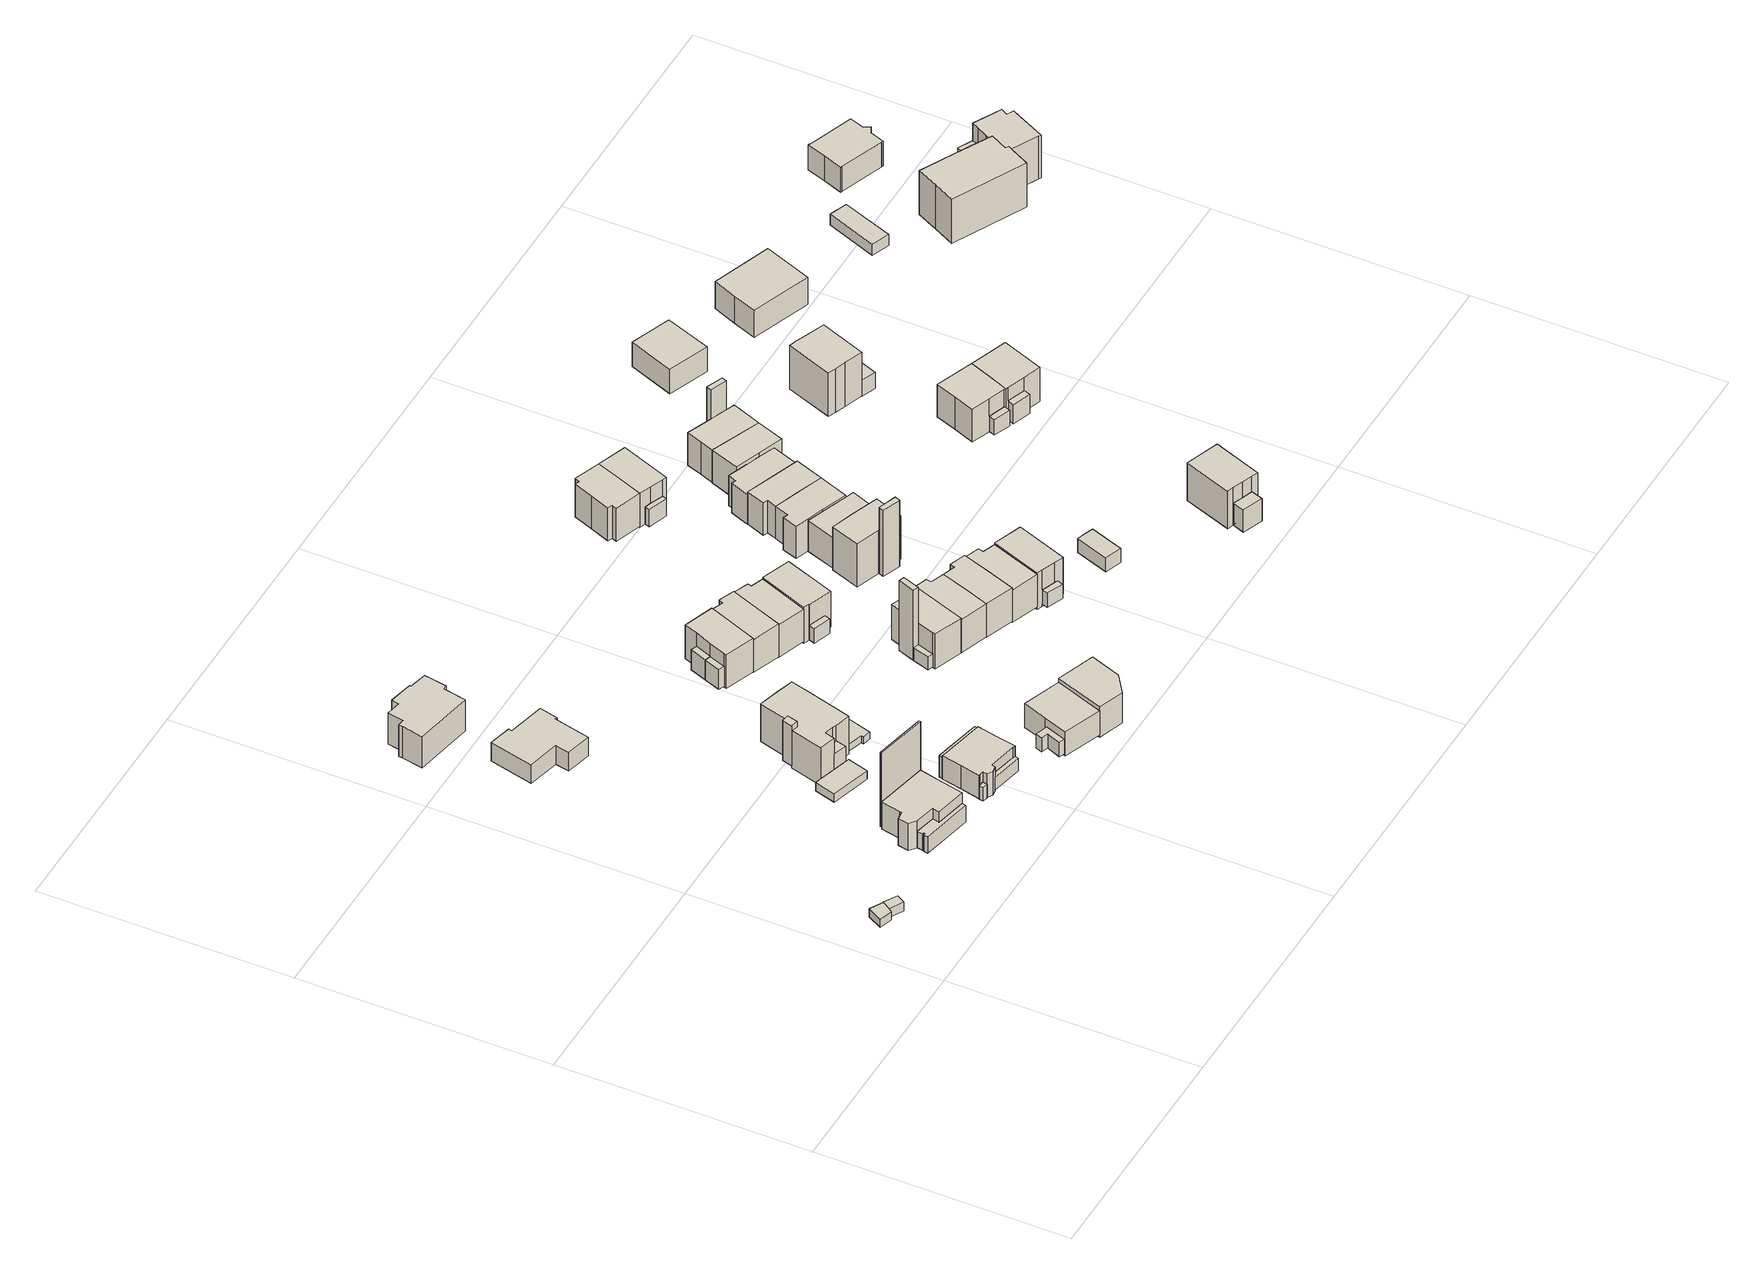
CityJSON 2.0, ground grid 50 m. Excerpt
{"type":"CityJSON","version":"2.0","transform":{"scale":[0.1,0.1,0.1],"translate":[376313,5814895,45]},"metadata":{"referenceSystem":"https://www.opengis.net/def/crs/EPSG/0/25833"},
"CityObjects":{
"building1":{"type":"Building","attributes":{"Gemeindeschluessel":"11000005","BezugspunktDach":"2200","function":"31001_1000","measuredHeight":1.9,"storeysAboveGround":1},"address":[{"country":"Germany","locality":"Berlin","thoroughfareNumber":"35 (1)","thoroughfareName":"Karlsbergallee"}],"geometry":[{"type":"Solid","lod":"1","boundaries":[[[[0,1,2,3,4]],[[5,6,7,8,9]],[[5,9,4,3]],[[6,5,3,2]],[[7,6,2,1]],[[8,7,1,0]],[[9,8,0,4]]]]}]},
"building2":{"type":"Building","attributes":{"Gemeindeschluessel":"11000005","BezugspunktDach":"2200","function":"31001_1000","measuredHeight":2.03,"storeysAboveGround":1},"address":[{"country":"Germany","locality":"Berlin","thoroughfareNumber":"35 (2)","thoroughfareName":"Karlsbergallee"}],"geometry":[{"type":"Solid","lod":"1","boundaries":[[[[10,11,12,2,1]],[[13,14,15,16,17]],[[13,17,1,2]],[[14,13,2,12]],[[15,14,12,11]],[[16,15,11,10]],[[17,16,10,1]]]]}]},
"building3":{"type":"Building","attributes":{"Gemeindeschluessel":"11000005","BezugspunktDach":"2200","function":"51009_1610","measuredHeight":3.86,"storeysAboveGround":0},"address":[{"country":"Germany","locality":"Berlin"}],"geometry":[{"type":"Solid","lod":"1","boundaries":[[[[18,19,20,21,22,23,24,25,26,27]],[[28,29,30,31,32,33,34,35,36,37]],[[28,37,27,26]],[[29,28,26,25]],[[30,29,25,24]],[[31,30,24,23]],[[32,31,23,22]],[[33,32,22,21]],[[34,33,21,20]],[[35,34,20,19]],[[36,35,19,18]],[[37,36,18,27]]]]}]},
"building4":{"type":"Building","attributes":{"Gemeindeschluessel":"11000005","BezugspunktDach":"2200","function":"31001_1010","measuredHeight":8.29,"storeysAboveGround":1},"address":[{"country":"Germany","locality":"Berlin","thoroughfareNumber":"35","thoroughfareName":"Karlsbergallee"}],"geometry":[{"type":"Solid","lod":"1","boundaries":[[[[38,39,40,41,42,43,44,45,46,47,48]],[[49,50,51,52,53,54,35,34,33,32,55]],[[49,55,48,47]],[[50,49,47,46]],[[51,50,46,45]],[[52,51,45,44]],[[53,52,44,43]],[[54,53,43,42]],[[35,54,42,41]],[[34,35,41,40]],[[33,34,40,39]],[[32,33,39,38]],[[55,32,38,48]]]]}]},
"building5":{"type":"Building","attributes":{"Gemeindeschluessel":"11000005","BezugspunktDach":"2200","function":"51009_1610","measuredHeight":16.95,"storeysAboveGround":0},"address":[{"country":"Germany","locality":"Berlin"}],"geometry":[{"type":"Solid","lod":"1","boundaries":[[[[56,57,58,59]],[[60,61,62,63]],[[60,63,59,58]],[[61,60,58,57]],[[62,61,57,56]],[[63,62,56,59]]]]}]},
"building6":{"type":"Building","attributes":{"Gemeindeschluessel":"11000005","BezugspunktDach":"2200","function":"31001_1010","measuredHeight":4.32,"storeysAboveGround":1},"address":[{"country":"Germany","locality":"Berlin","thoroughfareNumber":"30","thoroughfareName":"Karlsbergallee"}],"geometry":[{"type":"Solid","lod":"1","boundaries":[[[[64,65,66,67,68,69,70,71,72,73]],[[74,75,76,77,78,79,80,81,82,83]],[[74,83,73,72]],[[75,74,72,71]],[[76,75,71,70]],[[77,76,70,69]],[[78,77,69,68]],[[79,78,68,67]],[[80,79,67,66]],[[81,80,66,65]],[[82,81,65,64]],[[83,82,64,73]]]]}]},
"building7":{"type":"Building","attributes":{"Gemeindeschluessel":"11000005","BezugspunktDach":"2200","function":"31001_1010","measuredHeight":10.18,"storeysAboveGround":1},"address":[{"country":"Germany","locality":"Berlin","thoroughfareNumber":"26","thoroughfareName":"Hochwaldsteig"}],"geometry":[{"type":"Solid","lod":"1","boundaries":[[[[84,85,86,87,88,89,90,91,92,93,94,95,96,97]],[[98,99,100,101,102,103,104,105,106,107,108,109,110,111]],[[98,111,97,96]],[[99,98,96,95]],[[100,99,95,94]],[[101,100,94,93]],[[102,101,93,92]],[[103,102,92,91]],[[104,103,91,90]],[[105,104,90,89]],[[106,105,89,88]],[[107,106,88,87]],[[108,107,87,86]],[[109,108,86,85]],[[110,109,85,84]],[[111,110,84,97]]]]}]},
"building8":{"type":"Building","attributes":{"Gemeindeschluessel":"11000005","BezugspunktDach":"2200","function":"31001_2463","measuredHeight":1.96,"storeysAboveGround":1},"address":[{"country":"Germany","locality":"Berlin","thoroughfareNumber":"31 (1)","thoroughfareName":"Karlsbergallee"}],"geometry":[{"type":"Solid","lod":"1","boundaries":[[[[112,113,114,115,116,117,118]],[[119,120,121,122,123,124,125]],[[119,125,118,117]],[[120,119,117,116]],[[121,120,116,115]],[[122,121,115,114]],[[123,122,114,113]],[[124,123,113,112]],[[125,124,112,118]]]]}]},
"building9":{"type":"Building","attributes":{"Gemeindeschluessel":"11000005","BezugspunktDach":"2200","function":"51009_1610","measuredHeight":3.09,"storeysAboveGround":0},"address":[{"country":"Germany","locality":"Berlin"}],"geometry":[{"type":"Solid","lod":"1","boundaries":[[[[126,127,128,129,130]],[[131,132,133,134,135]],[[131,135,130,129]],[[132,131,129,128]],[[133,132,128,127]],[[134,133,127,126]],[[135,134,126,130]]]]}]},
"building10":{"type":"Building","attributes":{"Gemeindeschluessel":"11000005","BezugspunktDach":"2200","function":"51009_1610","measuredHeight":4.88,"storeysAboveGround":0},"address":[{"country":"Germany","locality":"Berlin"}],"geometry":[{"type":"Solid","lod":"1","boundaries":[[[[136,137,138,139]],[[140,141,142,143]],[[140,143,139,138]],[[141,140,138,137]],[[142,141,137,136]],[[143,142,136,139]]]]}]},
"building11":{"type":"Building","attributes":{"Gemeindeschluessel":"11000005","BezugspunktDach":"2200","function":"51009_1610","measuredHeight":9.22,"storeysAboveGround":0},"address":[{"country":"Germany","locality":"Berlin"}],"geometry":[{"type":"Solid","lod":"1","boundaries":[[[[144,145,146,147]],[[148,149,150,151]],[[148,151,147,146]],[[149,148,146,145]],[[150,149,145,144]],[[151,150,144,147]]]]}]},
"building12":{"type":"Building","attributes":{"Gemeindeschluessel":"11000005","BezugspunktDach":"2200","function":"51009_1610","measuredHeight":2.94,"storeysAboveGround":0},"address":[{"country":"Germany","locality":"Berlin"}],"geometry":[{"type":"Solid","lod":"1","boundaries":[[[[152,153,154,155,156,157]],[[158,159,160,161,162,163]],[[158,163,157,156]],[[159,158,156,155]],[[160,159,155,154]],[[161,160,154,153]],[[162,161,153,152]],[[163,162,152,157]]]]}]},
"building13":{"type":"Building","attributes":{"Gemeindeschluessel":"11000005","BezugspunktDach":"2200","function":"31001_1010","measuredHeight":9.13,"storeysAboveGround":1},"address":[{"country":"Germany","locality":"Berlin","thoroughfareNumber":"35A","thoroughfareName":"Karlsbergallee"}],"geometry":[{"type":"Solid","lod":"1","boundaries":[[[[164,165,166,167,168,169,170,171,172,173,174,175,176,177,178,179]],[[180,181,182,183,184,185,186,187,188,189,190,191,192,193,194,195]],[[180,195,179,178]],[[181,180,178,177]],[[182,181,177,176]],[[183,182,176,175]],[[184,183,175,174]],[[185,184,174,173]],[[186,185,173,172]],[[187,186,172,171]],[[188,187,171,170]],[[189,188,170,169]],[[190,189,169,168]],[[191,190,168,167]],[[192,191,167,166]],[[193,192,166,165]],[[194,193,165,164]],[[195,194,164,179]]]]}]},
"building14":{"type":"Building","attributes":{"Gemeindeschluessel":"11000005","function":"31001_1010"},"address":[{"country":"Germany","locality":"Berlin","thoroughfareNumber":"31","thoroughfareName":"Karlsbergallee"}],"children":["building14-1","building14-2"]},
"building14-1":{"type":"BuildingPart","attributes":{"BezugspunktDach":"2200","measuredHeight":10.11,"storeysAboveGround":1},"parents":["building14"],"geometry":[{"type":"Solid","lod":"1","boundaries":[[[[196,197,198,199,200,201,202,203,204,205,206,207,208,209]],[[210,211,212,213,214,215,216,217,218,219,220,221,222,223]],[[210,223,209,208]],[[211,210,208,207]],[[212,211,207,206]],[[213,212,206,205]],[[214,213,205,204]],[[215,214,204,203]],[[216,215,203,202]],[[217,224,225,216,202,201]],[[218,217,201,200]],[[219,218,200,199]],[[220,219,199,198]],[[221,220,198,197]],[[222,221,197,196]],[[223,222,196,209]],[[216,225,224,217]]]]}]},
"building14-2":{"type":"BuildingPart","attributes":{"BezugspunktDach":"2200","measuredHeight":1.7,"storeysAboveGround":1},"parents":["building14"],"geometry":[{"type":"Solid","lod":"1","boundaries":[[[[226,227,228,229,225,224]],[[216,230,231,232,233,217]],[[230,216,225,229]],[[231,230,229,228]],[[232,231,228,227]],[[233,232,227,226]],[[217,233,226,224]],[[216,217,224,225]]]]}]},
"building15":{"type":"Building","attributes":{"Gemeindeschluessel":"11000005","BezugspunktDach":"2200","function":"51009_1610","measuredHeight":4.92,"storeysAboveGround":0},"address":[{"country":"Germany","locality":"Berlin"}],"geometry":[{"type":"Solid","lod":"1","boundaries":[[[[234,235,236,237,238,239]],[[240,241,242,243,244,245]],[[240,245,239,238]],[[241,240,238,237]],[[242,241,237,236]],[[243,242,236,235]],[[244,243,235,234]],[[245,244,234,239]]]]}]},
"building16":{"type":"Building","attributes":{"Gemeindeschluessel":"11000005","BezugspunktDach":"2200","function":"51009_1610","measuredHeight":3.28,"storeysAboveGround":0},"address":[{"country":"Germany","locality":"Berlin"}],"geometry":[{"type":"Solid","lod":"1","boundaries":[[[[246,247,248,249,250,251]],[[252,253,254,255,256,257]],[[252,257,251,250]],[[253,252,250,249]],[[254,253,249,248]],[[255,254,248,247]],[[256,255,247,246]],[[257,256,246,251]]]]}]},
"building17":{"type":"Building","attributes":{"Gemeindeschluessel":"11000005","BezugspunktDach":"2200","function":"51009_1610","measuredHeight":4.54,"storeysAboveGround":0},"address":[{"country":"Germany","locality":"Berlin"}],"geometry":[{"type":"Solid","lod":"1","boundaries":[[[[258,259,260,261]],[[262,263,264,265]],[[262,265,261,260]],[[263,262,260,259]],[[264,263,259,258]],[[265,264,258,261]]]]}]},
"building18":{"type":"Building","attributes":{"Gemeindeschluessel":"11000005","BezugspunktDach":"2200","function":"31001_1010","measuredHeight":7.09,"storeysAboveGround":1},"address":[{"country":"Germany","locality":"Berlin","thoroughfareNumber":"33E","thoroughfareName":"Karlsbergallee"}],"geometry":[{"type":"Solid","lod":"1","boundaries":[[[[266,267,268,269,270,271]],[[272,273,274,275,276,277]],[[272,277,271,270]],[[273,272,270,269]],[[274,273,269,268]],[[275,274,268,267]],[[276,275,267,266]],[[277,276,266,271]]]]}]},
"building19":{"type":"Building","attributes":{"Gemeindeschluessel":"11000005","function":"31001_1010"},"address":[{"country":"Germany","locality":"Berlin","thoroughfareNumber":"29","thoroughfareName":"Karlsbergallee"}],"children":["building19-1","building19-2"]},
"building19-1":{"type":"BuildingPart","attributes":{"BezugspunktDach":"2200","measuredHeight":9.68,"storeysAboveGround":2},"parents":["building19"],"geometry":[{"type":"MultiSurface","lod":"1","boundaries":[[[278,279,280,281,282,283,284,285]],[[286,287,288,289,290,291,292,293]],[[286,293,285,284]],[[287,286,294,264,258,295,296,284,283]],[[288,287,283,282]],[[289,288,282,281]],[[290,289,281,280]],[[291,290,280,279]],[[292,291,279,278]],[[293,292,278,285]],[[296,295,258,264,294]]]}]},
"building19-2":{"type":"BuildingPart","attributes":{"BezugspunktDach":"2200","measuredHeight":4.54,"storeysAboveGround":2},"parents":["building19"],"geometry":[{"type":"Solid","lod":"1","boundaries":[[[[295,258,261,297]],[[265,264,294,298]],[[265,298,297,261]],[[264,265,261,258]],[[298,294,295,297]],[[264,258,295,294]]]]}]},
"building20":{"type":"Building","attributes":{"Gemeindeschluessel":"11000005","BezugspunktDach":"2200","function":"31001_1010","measuredHeight":6.88,"storeysAboveGround":1},"address":[{"country":"Germany","locality":"Berlin","thoroughfareNumber":"33D","thoroughfareName":"Karlsbergallee"}],"geometry":[{"type":"Solid","lod":"1","boundaries":[[[[299,300,301,302,303]],[[304,305,306,307,308]],[[304,308,303,302]],[[305,304,302,301]],[[306,305,301,300]],[[307,306,300,299]],[[308,307,299,303]]]]}]},
"building21":{"type":"Building","attributes":{"Gemeindeschluessel":"11000005","BezugspunktDach":"2200","function":"31001_1010","measuredHeight":9.77,"storeysAboveGround":2},"address":[{"country":"Germany","locality":"Berlin","thoroughfareNumber":"29A","thoroughfareName":"Karlsbergallee"}],"geometry":[{"type":"Solid","lod":"1","boundaries":[[[[309,310,311,312,313,314,315,316]],[[317,318,319,320,321,322,323,324]],[[317,324,316,315]],[[318,317,315,314]],[[319,318,314,313]],[[320,319,313,312]],[[321,320,312,311]],[[322,321,311,310]],[[323,322,310,309]],[[324,323,309,316]]]]}]},
"building22":{"type":"Building","attributes":{"Gemeindeschluessel":"11000005","BezugspunktDach":"2200","function":"31001_1010","measuredHeight":9.63,"storeysAboveGround":2},"address":[{"country":"Germany","locality":"Berlin","thoroughfareNumber":"29B","thoroughfareName":"Karlsbergallee"}],"geometry":[{"type":"Solid","lod":"1","boundaries":[[[[325,326,327,328,329,330,331,332]],[[333,334,335,336,337,338,339,340]],[[333,340,332,331]],[[334,333,331,330]],[[335,334,330,329]],[[336,335,329,328]],[[337,336,328,327]],[[338,337,327,326]],[[339,338,326,325]],[[340,339,325,332]]]]}]},
"building23":{"type":"Building","attributes":{"Gemeindeschluessel":"11000005","BezugspunktDach":"2200","function":"51009_1610","measuredHeight":16.03,"storeysAboveGround":0},"address":[{"country":"Germany","locality":"Berlin"}],"geometry":[{"type":"Solid","lod":"1","boundaries":[[[[341,342,343,344]],[[345,346,347,348]],[[345,348,344,343]],[[346,345,343,342]],[[347,346,342,341]],[[348,347,341,344]]]]}]},
"building24":{"type":"Building","attributes":{"Gemeindeschluessel":"11000005","function":"31001_1010"},"address":[{"country":"Germany","locality":"Berlin","thoroughfareNumber":"27","thoroughfareName":"Karlsbergallee"}],"children":["building24-1","building24-2"]},
"building24-1":{"type":"BuildingPart","attributes":{"BezugspunktDach":"2200","measuredHeight":10,"storeysAboveGround":2},"parents":["building24"],"geometry":[{"type":"MultiSurface","lod":"1","boundaries":[[[349,350,351,352,353,354,355,356]],[[357,358,359,360,361,362,363,364]],[[357,364,356,355]],[[365,366,367,355,354]],[[358,357,368,369,347]],[[359,358,354,353]],[[360,359,353,352]],[[361,360,352,351]],[[362,361,351,350]],[[363,362,350,349]],[[364,363,349,356]],[[347,369,368,367,366,365]]]}]},
"building24-2":{"type":"BuildingPart","attributes":{"BezugspunktDach":"2200","measuredHeight":3.02,"storeysAboveGround":2},"parents":["building24"],"geometry":[{"type":"Solid","lod":"1","boundaries":[[[[367,366,370,371]],[[348,347,369,372]],[[348,372,371,370]],[[347,348,370,366]],[[372,369,367,371]],[[369,347,366,367]]]]}]},
"building25":{"type":"Building","attributes":{"Gemeindeschluessel":"11000005","function":"31001_1010"},"address":[{"country":"Germany","locality":"Berlin","thoroughfareNumber":"29C","thoroughfareName":"Karlsbergallee"}],"children":["building25-1","building25-2"]},
"building25-1":{"type":"BuildingPart","attributes":{"BezugspunktDach":"2200","measuredHeight":10.02,"storeysAboveGround":2},"parents":["building25"],"geometry":[{"type":"MultiSurface","lod":"1","boundaries":[[[373,374,375,376,377,378]],[[379,380,381,382,383,384]],[[379,384,378,377]],[[380,379,377,376]],[[381,380,376,375]],[[385,386,387,388,382,381,375,374]],[[383,382,374,373]],[[384,383,373,378]],[[388,387,386,385]]]}]},
"building25-2":{"type":"BuildingPart","attributes":{"BezugspunktDach":"2200","measuredHeight":3.32,"storeysAboveGround":2},"parents":["building25"],"geometry":[{"type":"MultiSurface","lod":"1","boundaries":[[[389,386,390,391]],[[392,387,393,394]],[[392,394,391,390]],[[392,390,385,388]],[[393,387,386,389]],[[394,393,389,391]],[[387,388,385,386]]]}]},
"building26":{"type":"Building","attributes":{"Gemeindeschluessel":"11000005","BezugspunktDach":"2200","function":"31001_1010","measuredHeight":9.99,"storeysAboveGround":2},"address":[{"country":"Germany","locality":"Berlin","thoroughfareNumber":"27A","thoroughfareName":"Karlsbergallee"}],"geometry":[{"type":"Solid","lod":"1","boundaries":[[[[395,396,397,398,399,400,401,402,403]],[[404,362,405,406,407,408,409,410,363]],[[404,363,403,402]],[[362,404,402,401]],[[405,362,401,400]],[[406,405,400,399]],[[407,406,399,398]],[[408,407,398,397]],[[409,408,397,396]],[[410,409,396,395]],[[363,410,395,403]]]]}]},
"building27":{"type":"Building","attributes":{"Gemeindeschluessel":"11000005","BezugspunktDach":"2200","function":"31001_1010","measuredHeight":10.12,"storeysAboveGround":2},"address":[{"country":"Germany","locality":"Berlin","thoroughfareNumber":"27B","thoroughfareName":"Karlsbergallee"}],"geometry":[{"type":"Solid","lod":"1","boundaries":[[[[411,412,413,414,415,397,396,395]],[[416,417,418,419,420,421,422,423]],[[416,423,395,396]],[[417,416,396,397]],[[418,417,397,415]],[[419,418,415,414]],[[420,419,414,413]],[[421,420,413,412]],[[422,421,412,411]],[[423,422,411,395]]]]}]},
"building28":{"type":"Building","attributes":{"Gemeindeschluessel":"11000005","BezugspunktDach":"2200","function":"31001_1010","measuredHeight":9.56,"storeysAboveGround":2},"address":[{"country":"Germany","locality":"Berlin","thoroughfareNumber":"27C","thoroughfareName":"Karlsbergallee"}],"geometry":[{"type":"Solid","lod":"1","boundaries":[[[[424,425,426,427,428,429,430,431]],[[432,433,434,435,436,437,438,439]],[[432,439,431,430]],[[433,432,430,429]],[[434,433,429,428]],[[435,434,428,427]],[[436,435,427,426]],[[437,436,426,425]],[[438,437,425,424]],[[439,438,424,431]]]]}]},
"building29":{"type":"Building","attributes":{"Gemeindeschluessel":"11000005","function":"31001_1010"},"address":[{"country":"Germany","locality":"Berlin","thoroughfareNumber":"25H","thoroughfareName":"Karlsbergallee"}],"children":["building29-1","building29-2"]},
"building29-1":{"type":"BuildingPart","attributes":{"BezugspunktDach":"2200","measuredHeight":11.86,"storeysAboveGround":2},"parents":["building29"],"geometry":[{"type":"Solid","lod":"1","boundaries":[[[[440,441,442,443,444,445,446,447]],[[448,449,450,451,452,453,454,455]],[[448,455,447,446]],[[449,448,446,445]],[[450,449,445,444]],[[451,450,444,443]],[[452,451,443,442]],[[454,453,441,440]],[[455,454,440,447]],[[453,452,442,441]]]]}]},
"building29-2":{"type":"BuildingPart","attributes":{"BezugspunktDach":"2200","measuredHeight":15.21,"storeysAboveGround":2},"parents":["building29"],"geometry":[{"type":"MultiSurface","lod":"1","boundaries":[[[456,457,458,459]],[[460,461,462,463]],[[460,463,459,458]],[[442,441,458,457]],[[461,460,441,453,452,464]],[[462,461,457,456]],[[463,462,456,459]],[[464,452,453,441,442]]]}]},
"building30":{"type":"Building","attributes":{"Gemeindeschluessel":"11000005","function":"31001_1010"},"address":[{"country":"Germany","locality":"Berlin","thoroughfareNumber":"27D","thoroughfareName":"Karlsbergallee"}],"children":["building30-1","building30-2"]},
"building30-1":{"type":"BuildingPart","attributes":{"BezugspunktDach":"2200","measuredHeight":10.14,"storeysAboveGround":2},"parents":["building30"],"geometry":[{"type":"MultiSurface","lod":"1","boundaries":[[[465,466,467,468,469,470]],[[471,472,473,474,475,476]],[[471,476,470,469]],[[472,471,469,468]],[[473,472,468,467]],[[477,478,479,480,474,473,467,466]],[[481,475,474,466,465],[477,480,482,481]],[[476,475,465,470]],[[480,479,478,477]],[[477,481,482,480]]]}]},
"building30-2":{"type":"BuildingPart","attributes":{"BezugspunktDach":"2200","measuredHeight":3.3,"storeysAboveGround":2},"parents":["building30"],"geometry":[{"type":"MultiSurface","lod":"1","boundaries":[[[483,478,481,484]],[[482,479,485,486]],[[482,486,484,481]],[[485,479,478,483]],[[486,485,483,484]],[[479,480,477,478]],[[482,481,477,480]]]}]},
"building31":{"type":"Building","attributes":{"Gemeindeschluessel":"11000005","BezugspunktDach":"2200","function":"31001_1010","measuredHeight":9.82,"storeysAboveGround":2},"address":[{"country":"Germany","locality":"Berlin","thoroughfareNumber":"25","thoroughfareName":"Karlsbergallee"}],"geometry":[{"type":"Solid","lod":"1","boundaries":[[[[487,488,489,490,491,492,493,494,495,496]],[[497,498,499,500,501,502,503,504,505,506]],[[497,506,496,495]],[[498,497,495,494]],[[499,498,494,493]],[[500,499,493,492]],[[501,500,492,491]],[[502,501,491,490]],[[503,502,490,489]],[[504,503,489,488]],[[505,504,488,487]],[[506,505,487,496]]]]}]},
"building32":{"type":"Building","attributes":{"Gemeindeschluessel":"11000005","BezugspunktDach":"2200","function":"31001_1010","measuredHeight":8.86,"storeysAboveGround":2},"address":[{"country":"Germany","locality":"Berlin","thoroughfareNumber":"25G","thoroughfareName":"Karlsbergallee"}],"geometry":[{"type":"Solid","lod":"1","boundaries":[[[[507,508,509,510,511,512,513]],[[514,515,516,517,518,519,520]],[[514,520,513,512]],[[515,514,512,511]],[[516,515,511,510]],[[517,516,510,509]],[[518,517,509,508]],[[519,518,508,507]],[[520,519,507,513]]]]}]},
"building33":{"type":"Building","attributes":{"Gemeindeschluessel":"11000005","BezugspunktDach":"2200","function":"31001_1010","measuredHeight":9.7,"storeysAboveGround":2},"address":[{"country":"Germany","locality":"Berlin","thoroughfareNumber":"25F","thoroughfareName":"Karlsbergallee"}],"geometry":[{"type":"Solid","lod":"1","boundaries":[[[[521,522,523,524,525,526,527,528,529]],[[530,531,532,533,534,535,536,537,538]],[[530,538,529,528]],[[531,530,528,527]],[[532,531,527,526]],[[533,532,526,525]],[[534,533,525,524]],[[535,534,524,523]],[[536,535,523,522]],[[537,536,522,521]],[[538,537,521,529]]]]}]},
"building34":{"type":"Building","attributes":{"Gemeindeschluessel":"11000005","function":"31001_1010"},"address":[{"country":"Germany","locality":"Berlin","thoroughfareNumber":"25A","thoroughfareName":"Karlsbergallee"}],"children":["building34-1","building34-2"]},
"building34-1":{"type":"BuildingPart","attributes":{"BezugspunktDach":"2200","measuredHeight":9.98,"storeysAboveGround":2},"parents":["building34"],"geometry":[{"type":"MultiSurface","lod":"1","boundaries":[[[539,540,541,542,491,490,489]],[[543,544,545,546,547,548,549]],[[543,549,489,490]],[[544,543,490,491]],[[545,544,491,542]],[[546,545,542,541]],[[547,546,541,540]],[[550,551,552,540,539]],[[548,547,552,553]],[[549,548,539,489],[554,555,550,553]],[[553,552,551,550]],[[550,555,554,553]]]}]},
"building34-2":{"type":"BuildingPart","attributes":{"BezugspunktDach":"2200","measuredHeight":3.99,"storeysAboveGround":2},"parents":["building34"],"geometry":[{"type":"MultiSurface","lod":"1","boundaries":[[[556,551,555,557]],[[554,552,558,559]],[[554,559,557,555]],[[558,552,551,556]],[[559,558,556,557]],[[553,550,551,552]],[[554,555,550,553]]]}]},
"building35":{"type":"Building","attributes":{"Gemeindeschluessel":"11000005","BezugspunktDach":"2200","function":"31001_1010","measuredHeight":9.65,"storeysAboveGround":2},"address":[{"country":"Germany","locality":"Berlin","thoroughfareNumber":"25E","thoroughfareName":"Karlsbergallee"}],"geometry":[{"type":"Solid","lod":"1","boundaries":[[[[560,526,525,524,561,562,563,564]],[[565,566,567,534,533,532,568,569]],[[565,569,564,563]],[[566,565,563,562]],[[567,566,562,561]],[[534,567,561,524]],[[533,534,524,525]],[[532,533,525,526]],[[568,532,526,560]],[[569,568,560,564]]]]}]},
"building36":{"type":"Building","attributes":{"Gemeindeschluessel":"11000005","BezugspunktDach":"2200","function":"31001_2463","measuredHeight":3.6,"storeysAboveGround":1},"address":[{"country":"Germany","locality":"Berlin","thoroughfareNumber":"33B (1)","thoroughfareName":"Karlsbergallee"}],"geometry":[{"type":"Solid","lod":"1","boundaries":[[[[570,571,572,573,574]],[[575,576,577,578,579]],[[575,579,574,573]],[[576,575,573,572]],[[577,576,572,571]],[[578,577,571,570]],[[579,578,570,574]]]]}]},
"building37":{"type":"Building","attributes":{"Gemeindeschluessel":"11000005","BezugspunktDach":"2200","function":"31001_1010","measuredHeight":8.62,"storeysAboveGround":2},"address":[{"country":"Germany","locality":"Berlin","thoroughfareNumber":"25D","thoroughfareName":"Karlsbergallee"}],"geometry":[{"type":"Solid","lod":"1","boundaries":[[[[580,581,582,583,584,585,586,587,588]],[[589,590,591,592,593,594,595,596,597]],[[589,597,588,587]],[[590,589,587,586]],[[591,590,586,585]],[[592,591,585,584]],[[593,592,584,583]],[[594,593,583,582]],[[595,594,582,581]],[[596,595,581,580]],[[597,596,580,588]]]]}]},
"building38":{"type":"Building","attributes":{"Gemeindeschluessel":"11000005","BezugspunktDach":"2200","function":"31001_1010","measuredHeight":8.98,"storeysAboveGround":2},"address":[{"country":"Germany","locality":"Berlin","thoroughfareNumber":"25C","thoroughfareName":"Karlsbergallee"}],"geometry":[{"type":"Solid","lod":"1","boundaries":[[[[598,599,600,601,602,603]],[[604,605,606,607,608,592]],[[604,592,603,602]],[[605,604,602,601]],[[606,605,601,600]],[[607,606,600,599]],[[608,607,599,598]],[[592,608,598,603]]]]}]},
"building39":{"type":"Building","attributes":{"Gemeindeschluessel":"11000005","function":"31001_1010"},"address":[{"country":"Germany","locality":"Berlin","thoroughfareNumber":"25B","thoroughfareName":"Karlsbergallee"}],"children":["building39-1","building39-2"]},
"building39-1":{"type":"BuildingPart","attributes":{"BezugspunktDach":"2200","measuredHeight":8.85,"storeysAboveGround":2},"parents":["building39"],"geometry":[{"type":"MultiSurface","lod":"1","boundaries":[[[600,609,610,611,612,613,602]],[[614,615,616,617,618,619,620]],[[614,620,602,613]],[[615,614,613,612]],[[615,612,621,622]],[[618,617,610,609]],[[619,618,609,600]],[[620,619,600,602]],[[616,622,621,611]],[[616,611,610,617]]]}]},
"building39-2":{"type":"BuildingPart","attributes":{"BezugspunktDach":"2200","measuredHeight":14.06,"storeysAboveGround":2},"parents":["building39"],"geometry":[{"type":"MultiSurface","lod":"1","boundaries":[[[623,624,625,626]],[[627,628,617,622]],[[627,622,626,625]],[[628,627,625,624]],[[617,628,624,623]],[[621,611,610,617,616,622,617,623,626]],[[622,616,611,621]],[[616,617,610,611,629]]]}]},
"building40":{"type":"Building","attributes":{"Gemeindeschluessel":"11000005","function":"31001_1010"},"address":[{"country":"Germany","locality":"Berlin","thoroughfareNumber":"33B","thoroughfareName":"Karlsbergallee"}],"children":["building40-1","building40-2"]},
"building40-1":{"type":"BuildingPart","attributes":{"BezugspunktDach":"2200","measuredHeight":10.24,"storeysAboveGround":2},"parents":["building40"],"geometry":[{"type":"MultiSurface","lod":"1","boundaries":[[[630,631,632,633,634,635,636,637]],[[638,639,640,641,642,643,644,645]],[[638,645,637,636]],[[639,638,636,635]],[[640,639,635,634]],[[641,640,634,633]],[[642,641,633,632]],[[646,647,632,631]],[[644,648,646,643,631,630]],[[645,644,630,637]],[[643,642,647,646]],[[643,646,648,644]]]}]},
"building40-2":{"type":"BuildingPart","attributes":{"BezugspunktDach":"2200","measuredHeight":5.12,"storeysAboveGround":2},"parents":["building40"],"geometry":[{"type":"MultiSurface","lod":"1","boundaries":[[[649,647,648,650]],[[644,642,651,652]],[[644,652,650,648]],[[642,644,643,642,647]],[[651,642,647,649]],[[652,651,649,650]],[[647,642,643,646]],[[648,646,643,644]]]}]},
"building41":{"type":"Building","attributes":{"Gemeindeschluessel":"11000005","BezugspunktDach":"2200","function":"31001_1010","measuredHeight":11.16,"storeysAboveGround":2},"address":[{"country":"Germany","locality":"Berlin","thoroughfareNumber":"23D","thoroughfareName":"Karlsbergallee"}],"geometry":[{"type":"Solid","lod":"1","boundaries":[[[[653,654,655,656,657,658,659,660]],[[661,662,663,664,665,666,667,668]],[[661,668,660,659]],[[662,661,659,658]],[[663,662,658,657]],[[664,663,657,656]],[[665,664,656,655]],[[666,665,655,654]],[[667,666,654,653]],[[668,667,653,660]]]]}]},
"building42":{"type":"Building","attributes":{"Gemeindeschluessel":"11000005","BezugspunktDach":"2200","function":"31001_1010","measuredHeight":7.32,"storeysAboveGround":2},"address":[{"country":"Germany","locality":"Berlin","thoroughfareNumber":"21A","thoroughfareName":"Karlsbergallee"}],"geometry":[{"type":"Solid","lod":"1","boundaries":[[[[669,670,671,672,673]],[[674,675,676,677,678]],[[674,678,673,672]],[[675,674,672,671]],[[676,675,671,670]],[[677,676,670,669]],[[678,677,669,673]]]]}]},
"building43":{"type":"Building","attributes":{"Gemeindeschluessel":"11000005","function":"31001_1010"},"address":[{"country":"Germany","locality":"Berlin","thoroughfareNumber":"27E","thoroughfareName":"Karlsbergallee"}],"children":["building43-1","building43-2"]},
"building43-1":{"type":"BuildingPart","attributes":{"BezugspunktDach":"2200","measuredHeight":9.41,"storeysAboveGround":2},"parents":["building43"],"geometry":[{"type":"MultiSurface","lod":"1","boundaries":[[[679,680,681,682,683,684,685,686]],[[687,688,689,690,691,692,693,694]],[[687,694,686,685]],[[688,687,685,684]],[[689,688,684,683]],[[690,689,683,682]],[[691,690,682,681]],[[692,691,681,680]],[[695,696,697,698,693,692,680,679]],[[694,693,679,686]],[[698,697,696,695]]]}]},
"building43-2":{"type":"BuildingPart","attributes":{"BezugspunktDach":"2200","measuredHeight":3.48,"storeysAboveGround":2},"parents":["building43"],"geometry":[{"type":"MultiSurface","lod":"1","boundaries":[[[699,696,695,700]],[[698,697,701,702]],[[698,702,700,695]],[[701,697,696,699]],[[702,701,699,700]],[[697,698,703,695,696,704]]]}]},
"building44":{"type":"Building","attributes":{"Gemeindeschluessel":"11000005","BezugspunktDach":"2200","function":"51009_1610","measuredHeight":3.58,"storeysAboveGround":0},"address":[{"country":"Germany","locality":"Berlin"}],"geometry":[{"type":"Solid","lod":"1","boundaries":[[[[705,706,707,708]],[[709,710,711,712]],[[709,712,708,707]],[[710,709,707,706]],[[711,710,706,705]],[[712,711,705,708]]]]}]},
"building45":{"type":"Building","attributes":{"Gemeindeschluessel":"11000005","function":"31001_1010"},"address":[{"country":"Germany","locality":"Berlin","thoroughfareNumber":"27F","thoroughfareName":"Karlsbergallee"}],"children":["building45-1","building45-2"]},
"building45-1":{"type":"BuildingPart","attributes":{"BezugspunktDach":"2200","measuredHeight":9.72,"storeysAboveGround":2},"parents":["building45"],"geometry":[{"type":"MultiSurface","lod":"1","boundaries":[[[713,714,715,716,683,682,681]],[[717,718,719,720,721,722,723]],[[717,723,681,682]],[[718,717,682,683]],[[719,718,683,716]],[[720,719,716,715]],[[721,720,715,714]],[[724,725,726,727,728,722,721,714,713]],[[723,722,713,681]],[[728,727,726,725,724]]]}]},
"building45-2":{"type":"BuildingPart","attributes":{"BezugspunktDach":"2200","measuredHeight":4.36,"storeysAboveGround":2},"parents":["building45"],"geometry":[{"type":"Solid","lod":"1","boundaries":[[[[729,725,724,730]],[[727,726,731,732]],[[727,732,730,724]],[[731,726,725,729]],[[732,731,729,730]],[[726,727,724,725]]]]}]},
"building46":{"type":"Building","attributes":{"Gemeindeschluessel":"11000005","BezugspunktDach":"2200","function":"31001_1010","measuredHeight":8.54,"storeysAboveGround":1},"address":[{"country":"Germany","locality":"Berlin","thoroughfareNumber":"23A","thoroughfareName":"Karlsbergallee"}],"geometry":[{"type":"Solid","lod":"1","boundaries":[[[[733,734,735,736,737]],[[738,739,740,741,742]],[[738,742,737,736]],[[739,738,736,735]],[[740,739,735,734]],[[741,740,734,733]],[[742,741,733,737]]]]}]},
"building47":{"type":"Building","attributes":{"Gemeindeschluessel":"11000005","BezugspunktDach":"2200","function":"31001_2463","measuredHeight":2.43,"storeysAboveGround":1},"address":[{"country":"Germany","locality":"Berlin","thoroughfareNumber":"23A (1)","thoroughfareName":"Karlsbergallee"}],"geometry":[{"type":"Solid","lod":"1","boundaries":[[[[743,744,745,746]],[[747,748,749,750]],[[747,750,746,745]],[[748,747,745,744]],[[749,748,744,743]],[[750,749,743,746]]]]}]},
"building48":{"type":"Building","attributes":{"Gemeindeschluessel":"11000005","function":"31001_1010"},"address":[{"country":"Germany","locality":"Berlin","thoroughfareNumber":"23B","thoroughfareName":"Karlsbergallee"}],"children":["building48-1","building48-2","building48-3","building48-4"]},
"building48-1":{"type":"BuildingPart","attributes":{"BezugspunktDach":"2200","measuredHeight":11.88,"storeysAboveGround":2},"parents":["building48"],"geometry":[{"type":"MultiSurface","lod":"1","boundaries":[[[751,752,753,754,755,756,757,758,759,760]],[[761,762,763,764,765,766,767,768,769,770]],[[771,772,773,774,775,761,770,760,776,773,777,759]],[[778,779,759,758]],[[763,780,778,762,758,757]],[[764,763,757,756]],[[765,764,756,755]],[[766,765,755,754]],[[767,766,754,753]],[[768,767,753,752]],[[769,768,752,751]],[[770,769,751,781,776,782]],[[777,773,776,760]],[[775,774,773,772,771]],[[762,761,779,778]],[[762,778,780,763]],[[782,776,781,751,760]]]}]},
"building48-2":{"type":"BuildingPart","attributes":{"BezugspunktDach":"2200","measuredHeight":12.18,"storeysAboveGround":2},"parents":["building48"],"geometry":[{"type":"MultiSurface","lod":"1","boundaries":[[[783,784,785,786,787,788,789,790,791]],[[792,793,794,773,776,781,795,796,797]],[[792,797,791,790]],[[793,792,790,789]],[[794,793,789,788]],[[773,772,798,788,787]],[[760,777,787,786]],[[751,760,786,785]],[[795,781,785,784]],[[796,795,784,783]],[[797,796,783,791]],[[794,798,772,773]],[[776,773,777,760]],[[781,776,760,751]]]}]},
"building48-3":{"type":"BuildingPart","attributes":{"BezugspunktDach":"2200","measuredHeight":8.06,"storeysAboveGround":2},"parents":["building48"],"geometry":[{"type":"MultiSurface","lod":"1","boundaries":[[[772,771,799,800,798]],[[801,802,774,773,794]],[[801,794,798,800]],[[802,801,800,799]],[[774,779,803,802,799,771]],[[802,803,779,774]],[[774,771,772,773]],[[804,794,773,772,798]]]}]},
"building48-4":{"type":"BuildingPart","attributes":{"BezugspunktDach":"2200","measuredHeight":5.81,"storeysAboveGround":2},"parents":["building48"],"geometry":[{"type":"MultiSurface","lod":"1","boundaries":[[[779,780,805,803]],[[806,763,761,807]],[[806,807,803,805]],[[763,806,805,780]],[[808,762,809]],[[807,761,774,802]],[[761,809,762,778,779]],[[763,810,780,778,762,808]],[[802,774,779,803]]]}]},
"building49":{"type":"Building","attributes":{"Gemeindeschluessel":"11000005","BezugspunktDach":"2200","function":"31001_1010","measuredHeight":7.86,"storeysAboveGround":1},"address":[{"country":"Germany","locality":"Berlin","thoroughfareNumber":"13L","thoroughfareName":"Karlsbergallee"}],"geometry":[{"type":"Solid","lod":"1","boundaries":[[[[811,812,813,814,815,816,817,818,819,820,821,822,823,824,825]],[[826,827,828,829,830,831,832,833,834,835,836,837,838,839,840]],[[826,840,825,824]],[[827,826,824,823]],[[828,827,823,822]],[[829,828,822,821]],[[830,829,821,820]],[[831,830,820,819]],[[832,831,819,818]],[[833,832,818,817]],[[834,833,817,816]],[[835,834,816,815]],[[836,835,815,814]],[[837,836,814,813]],[[838,837,813,812]],[[839,838,812,811]],[[840,839,811,825]]]]}]}
},
"vertices":[
[33,118,95],[38,124,95],[48,141,95],[23,155,95],[7,126,95],[23,155,76],[48,141,76],[38,124,76],[33,118,76],[7,126,76],
[65,110,95],[75,127,95],[49,142,95],[48,141,75],[49,142,75],[75,127,75],[65,110,75],[38,124,75],
[325,122,108],[327,130,108],[265,143,108],[268,157,108],[227,166,108],[225,155,108],[228,154,108],[227,151,108],[224,152,108],[222,144,108],[224,152,70],[227,151,70],[228,154,70],[225,155,70],[227,166,70],[268,157,70],[265,143,70],[327,130,70],[325,122,70],[222,144,70],
[227,166,132],[268,157,132],[265,143,132],[327,130,132],[338,182,132],[347,221,132],[243,243,132],[235,204,132],[234,200,132],[218,198,132],[214,177,132],[218,198,70],[234,200,70],[235,204,70],[243,243,70],[347,221,70],[338,182,70],[214,177,70],
[347,221,244],[347,224,244],[244,246,244],[243,243,244],[244,246,74],[347,224,74],[347,221,74],[243,243,74],
[117,808,135],[111,780,135],[161,768,135],[178,840,135],[182,839,135],[191,876,135],[117,893,135],[118,900,135],[74,911,135],[53,823,135],[74,911,92],[118,900,92],[117,893,92],[191,876,92],[182,839,92],[178,840,92],[161,768,92],[111,780,92],[117,808,92],[53,823,92],
[130,990,157],[138,1031,157],[139,1036,157],[147,1035,157],[155,1081,157],[119,1089,157],[120,1092,157],[72,1102,157],[69,1087,157],[40,1093,157],[34,1061,157],[20,1062,157],[19,1054,157],[11,1012,157],[19,1054,85],[20,1062,85],[34,1061,85],[40,1093,85],[69,1087,85],[72,1102,85],[120,1092,85],[119,1089,85],[155,1081,85],[147,1035,85],[139,1036,85],[138,1031,85],[130,990,85],[11,1012,85],
[337,319,99],[349,361,99],[342,363,99],[315,371,99],[282,381,99],[270,384,99],[258,342,99],[270,384,80],[282,381,80],[315,371,80],[342,363,80],[349,361,80],[337,319,80],[258,342,80],
[397,118,101],[399,127,101],[391,128,101],[388,128,101],[387,120,101],[388,128,70],[391,128,70],[399,127,70],[397,118,70],[387,120,70],
[342,363,134],[347,384,134],[321,392,134],[315,371,134],[321,392,85],[347,384,85],[342,363,85],[315,371,85],
[314,442,181],[320,464,181],[306,466,181],[300,446,181],[306,466,89],[320,464,89],[314,442,89],[300,446,89],
[482,101,101],[484,108,101],[479,109,101],[479,110,101],[422,122,101],[420,114,101],[422,122,72],[479,110,72],[479,109,72],[484,108,72],[482,101,72],[420,114,72],
[391,128,125],[399,127,125],[397,118,125],[408,112,125],[420,114,125],[422,122,125],[479,110,125],[479,109,125],[484,108,125],[492,148,125],[500,188,125],[498,188,125],[408,207,125],[405,208,125],[397,168,125],[388,128,125],[397,168,71],[405,208,71],[408,207,71],[498,188,71],[500,188,71],[492,148,71],[484,108,71],[479,109,71],[479,110,71],[422,122,71],[420,114,71],[408,112,71],[397,118,71],[399,127,71],[391,128,71],[388,128,71],
[315,371,170],[321,392,170],[339,386,170],[347,384,170],[377,375,170],[379,380,170],[404,469,170],[413,503,170],[376,514,170],[338,525,170],[320,464,170],[314,442,170],[300,446,170],[282,381,170],[300,446,84],[314,442,84],[320,464,84],[338,525,84],[376,514,84],[413,503,84],[404,469,84],[379,380,84],[377,375,84],[347,384,84],[339,386,84],[321,392,84],[315,371,84],[282,381,84],[379,380,100],[404,469,100],
[413,369,100],[412,364,100],[428,360,100],[456,454,100],[456,454,84],[428,360,84],[412,364,84],[413,369,84],
[408,207,121],[498,188,121],[500,188,121],[502,195,121],[407,215,121],[405,208,121],[407,215,72],[502,195,72],[500,188,72],[498,188,72],[408,207,72],[405,208,72],
[571,89,92],[560,61,92],[571,57,92],[586,99,92],[562,107,92],[557,94,92],[562,107,59],[586,99,59],[571,57,59],[560,61,59],[571,89,59],[557,94,59],
[442,675,137],[455,708,137],[443,712,137],[430,679,137],[443,712,91],[455,708,91],[442,675,91],[430,679,91],
[646,27,110],[664,76,110],[681,124,110],[605,151,110],[588,103,110],[571,55,110],[588,103,55],[605,151,55],[681,124,55],[664,76,55],[646,27,55],[571,55,55],
[487,615,167],[506,664,167],[525,714,167],[465,735,167],[455,708,167],[442,675,167],[430,642,167],[428,637,167],[430,642,90],[442,675,90],[455,708,90],[465,735,90],[525,714,90],[506,664,90],[487,615,90],[428,637,90],[430,642,91],[430,642,137],[430,642,107],
[419,647,137],[419,647,91],
[697,9,119],[735,36,119],[757,97,119],[681,124,119],[646,27,119],[681,124,50],[757,97,50],[735,36,50],[697,9,50],[646,27,50],
[543,594,164],[562,644,164],[584,702,164],[553,714,164],[549,705,164],[525,714,164],[506,664,164],[487,615,164],[506,664,89],[525,714,89],[549,705,89],[553,714,89],[584,702,89],[562,644,89],[543,594,89],[487,615,89],
[599,574,162],[618,623,162],[637,673,162],[612,682,162],[614,690,162],[584,702,162],[562,644,162],[543,594,162],[562,644,88],[584,702,88],[614,690,88],[612,682,88],[637,673,88],[618,623,88],[599,574,88],[543,594,88],
[668,388,232],[680,422,232],[669,426,232],[657,392,232],[669,426,72],[680,422,72],[668,388,72],[657,392,72],
[712,328,151],[748,429,151],[690,451,151],[680,422,151],[672,400,151],[668,388,151],[657,355,151],[655,349,151],[657,355,71],[668,388,71],[672,400,71],[680,422,71],[690,451,71],[748,429,71],[712,328,71],[655,349,71],[668,388,97],[668,388,102],[657,355,102],[657,355,94],[657,355,72],
[657,392,102],[646,358,102],[646,358,72],
[610,570,166],[611,569,166],[658,552,166],[694,652,166],[637,673,166],[599,574,166],[637,673,84],[694,652,84],[658,552,84],[611,569,84],[610,570,84],[599,574,84],[611,569,119],[645,557,119],[645,557,86],[611,569,86],
[640,545,119],[610,570,119],[605,557,119],[610,570,86],[640,545,86],[605,557,86],
[769,308,147],[787,358,147],[804,409,147],[777,419,147],[779,429,147],[751,439,147],[748,429,147],[730,379,147],[712,328,147],[730,379,71],[751,439,71],[779,429,71],[777,419,71],[804,409,71],[787,358,71],[769,308,71],
[826,287,147],[844,338,147],[865,399,147],[833,410,147],[830,400,147],[787,358,70],[804,409,70],[830,400,70],[833,410,70],[865,399,70],[844,338,70],[826,287,70],[769,308,70],
[882,267,142],[900,318,142],[918,368,142],[893,377,142],[896,388,142],[865,399,142],[844,338,142],[826,287,142],[844,338,68],[865,399,68],[896,388,68],[893,377,68],[918,368,68],[900,318,68],[882,267,68],[826,287,68],
[825,544,178],[826,544,178],[862,531,178],[875,527,178],[896,584,178],[847,602,178],[797,619,178],[776,561,178],[797,619,79],[847,602,79],[896,584,79],[875,527,79],[862,531,79],[826,544,79],[825,544,79],[776,561,79],
[858,521,230],[862,531,230],[826,544,230],[822,534,230],[826,544,78],[862,531,78],[858,521,78],[822,534,78],[862,531,150],
[893,263,146],[920,253,146],[938,246,146],[975,347,146],[918,368,146],[882,267,146],[918,368,62],[975,347,62],[938,246,62],[920,253,62],[893,263,62],[882,267,62],[920,253,100],[926,251,100],[926,251,67],[920,253,67],[893,263,100],[893,263,67],
[922,238,100],[889,252,100],[922,238,67],[889,252,67],
[686,988,167],[682,979,167],[735,960,167],[754,1009,167],[772,1058,167],[720,1077,167],[716,1067,167],[707,1070,167],[692,1031,167],[677,992,167],[692,1031,91],[707,1070,91],[716,1067,91],[720,1077,91],[772,1058,91],[754,1009,91],[735,960,91],[682,979,91],[686,988,91],[677,992,91],
[847,602,154],[896,584,154],[917,640,154],[900,646,154],[867,658,154],[817,676,154],[797,619,154],[817,676,83],[867,658,83],[900,646,83],[917,640,83],[896,584,83],[847,602,83],[797,619,83],
[817,676,158],[849,665,158],[900,646,158],[922,705,158],[871,723,158],[820,741,158],[809,712,158],[800,716,158],[790,686,158],[800,716,84],[809,712,84],[820,741,84],[871,723,84],[922,705,84],[900,646,84],[849,665,84],[817,676,84],[790,686,84],
[759,951,167],[784,941,167],[793,938,167],[830,1037,167],[754,1009,89],[772,1058,89],[830,1037,89],[793,938,89],[784,941,89],[759,951,89],[735,960,89],[759,951,130],[784,941,130],[784,941,90],[759,951,90],[746,955,90],[746,955,130],
[781,932,130],[743,946,130],[781,932,90],[743,946,90],
[827,760,158],[942,761,158],[892,779,158],[832,801,158],[818,764,158],[832,801,84],[892,779,84],[942,761,84],[827,760,84],[818,764,84],
[1065,199,85],[1088,265,85],[1072,271,85],[1055,277,85],[1032,211,85],[1055,277,53],[1072,271,53],[1088,265,53],[1065,199,53],[1032,211,53],
[892,779,151],[942,761,151],[962,816,151],[912,835,151],[880,846,151],[862,853,151],[855,836,151],[847,839,151],[832,801,151],[847,839,83],[855,836,83],[862,853,83],[880,846,83],[912,835,83],[962,816,83],[942,761,83],[892,779,83],[832,801,83],
[930,828,159],[980,810,159],[1000,865,159],[951,884,159],[901,904,159],[880,846,159],[901,904,83],[951,884,83],[1000,865,83],[980,810,83],[930,828,83],
[1022,923,159],[1005,930,159],[974,942,159],[922,962,159],[911,931,159],[911,931,84],[922,962,84],[974,942,84],[1005,930,84],[1022,923,84],[1000,865,84],[901,904,84],[972,942,159],[972,942,84],
[1005,930,225],[1009,940,225],[976,953,225],[972,942,225],[976,953,84],[1009,940,84],[974,942,109],
[1255,78,124],[1275,70,124],[1295,63,124],[1308,58,124],[1343,154,124],[1310,166,124],[1276,178,124],[1242,82,124],[1276,178,38],[1310,166,38],[1343,154,38],[1308,58,38],[1295,63,38],[1275,70,38],[1255,78,38],[1242,82,38],[1275,70,89],[1295,63,89],[1255,78,89],
[1287,39,89],[1246,54,89],[1287,39,38],[1246,54,38],
[1172,804,172],[1194,796,172],[1231,783,172],[1265,874,172],[1228,888,172],[1206,897,172],[1190,902,172],[1157,810,172],[1190,902,72],[1206,897,72],[1228,888,72],[1265,874,72],[1231,783,72],[1194,796,72],[1172,804,72],[1157,810,72],
[1159,1045,136],[1192,1136,136],[1152,1151,136],[1112,1166,136],[1078,1076,136],[1112,1166,80],[1152,1151,80],[1192,1136,80],[1159,1045,80],[1078,1076,80],
[1274,559,120],[1308,547,120],[1311,546,120],[1327,587,120],[1343,628,120],[1268,656,120],[1253,614,120],[1237,573,120],[1253,614,45],[1268,656,45],[1343,628,45],[1327,587,45],[1311,546,45],[1308,547,45],[1274,559,45],[1237,573,45],[1274,559,81],[1308,547,81],[1308,547,46],[1274,559,46],
[1303,534,81],[1269,547,81],[1303,534,46],[1269,547,46],[1274,559,63],[1308,547,64],
[1260,772,107],[1280,825,107],[1250,835,107],[1231,783,107],[1250,835,71],[1280,825,71],[1260,772,71],[1231,783,71],
[1316,544,120],[1352,531,120],[1387,519,120],[1418,601,120],[1327,587,42],[1343,628,42],[1418,601,42],[1387,519,42],[1352,531,42],[1316,544,42],[1311,546,42],[1316,544,90],[1352,531,90],[1352,531,46],[1316,544,46],[1316,544,57],
[1347,518,90],[1310,531,90],[1347,518,46],[1310,531,46],
[1397,972,138],[1433,1067,138],[1315,1109,138],[1296,1062,138],[1278,1015,138],[1296,1062,76],[1315,1109,76],[1433,1067,76],[1397,972,76],[1278,1015,76],
[1615,926,83],[1652,1027,83],[1617,1040,83],[1579,940,83],[1617,1040,58],[1652,1027,58],[1615,926,58],[1579,940,58],
[1879,829,107],[1936,800,107],[1940,797,107],[1975,868,107],[1962,875,107],[1969,888,107],[1915,916,107],[1908,902,107],[1898,883,107],[1873,832,107],[1898,883,9],[1908,902,9],[1915,916,9],[1969,888,9],[1962,875,9],[1975,868,9],[1940,797,9],[1936,800,9],[1879,829,9],[1873,832,9],[1898,883,97],[1890,866,97],[1890,866,16],[1898,883,16],[1898,883,92],[1873,832,16],[1890,866,107],[1908,902,67],[1898,883,67],[1915,916,67],[1879,829,16],[1873,832,83],
[1854,781,117],[1875,822,117],[1879,829,117],[1873,832,117],[1890,866,117],[1816,905,117],[1753,937,117],[1732,895,117],[1711,853,117],[1732,895,16],[1753,937,16],[1816,905,16],[1875,822,16],[1854,781,16],[1711,853,16],[1816,905,97],
[1870,898,97],[1824,921,97],[1824,921,16],[1870,898,16],[1870,898,67],[1816,905,37],
[1886,931,67],[1886,931,9],[1870,898,9],[1908,903,9],[1903,893,9],[1915,916,52],
[1720,1070,98],[1720,1071,98],[1810,1038,98],[1809,1038,98],[1812,1037,98],[1822,1065,98],[1836,1072,98],[1829,1085,98],[1839,1113,98],[1837,1114,98],[1748,1146,98],[1748,1147,98],[1745,1148,98],[1732,1109,98],[1718,1071,98],[1732,1109,41],[1745,1148,41],[1748,1147,41],[1748,1146,41],[1837,1114,41],[1839,1113,41],[1829,1085,41],[1836,1072,41],[1822,1065,41],[1812,1037,41],[1809,1038,41],[1810,1038,41],[1720,1071,41],[1720,1070,41],[1718,1071,41]
]}
